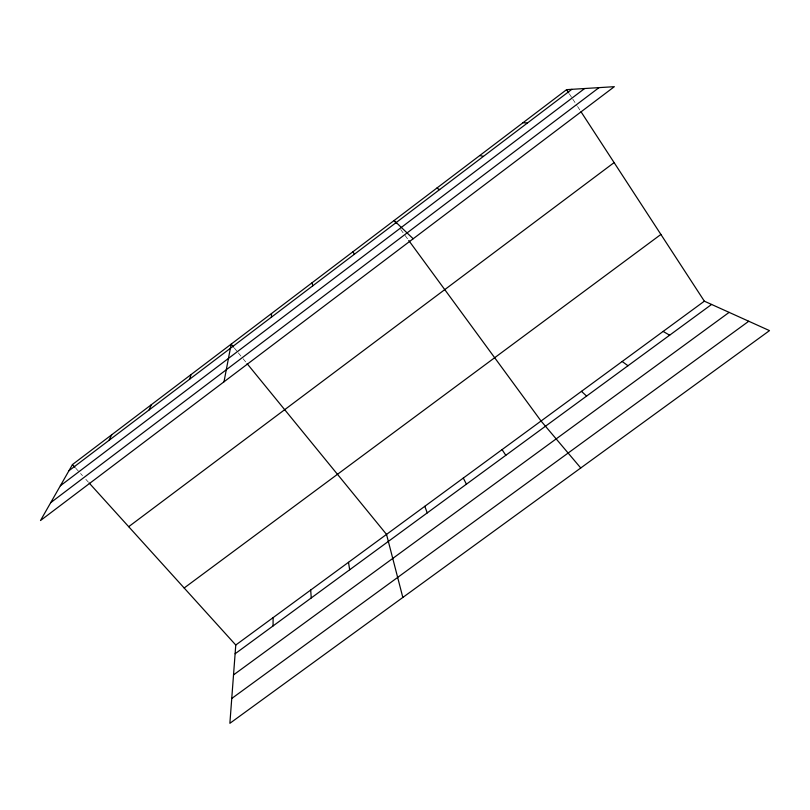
<?xml version="1.0" encoding="UTF-8"?>
<svg xmlns="http://www.w3.org/2000/svg" width="810" height="810" viewBox="0 0 810 810"><rect width="100%" height="100%" fill="white"/><g stroke="black" fill="none" stroke-linecap="round" stroke-linejoin="round"><path stroke-width="0.61" stroke-dasharray="4.05 3.04" d="M75.806 468.251L82.488 475.642M85.84 479.338L88.341 482.102M234.353 348.037L237.532 351.935M238.332 352.917L242.311 357.787M243.101 358.759L246.291 362.657M400.697 229.503L404.352 234.495M405.091 235.487L408.017 239.487M569.349 93.859L572.093 98.071M572.781 99.124L576.902 105.452M577.591 106.505L580.335 110.717"/><path stroke-width="1.21" d="M273.061 625.938L273.112 617.615M271.421 317.176L271.502 313.541M89.181 483.033L235.771 645.023L229.878 723.32L769.5 330.622L704.356 301.178L581.023 111.78M223.995 381.804L231.174 344.149L233.553 347.065M189.611 379.222L191.099 374.544M149.111 409.931L151.298 404.747M108.884 440.438L111.75 434.747M72.465 464.555L40.5 520.536L614.334 86.68L566.605 89.647L72.465 464.555L74.976 467.329M68.931 470.752L571.86 89.313M60.335 485.798L584.638 88.523M50.706 502.666L599.025 87.632M128.689 526.692L614.112 162.597M184.164 587.999L660.899 234.444M235.771 645.023L704.356 301.178M235.113 653.761L711.585 304.449M233.523 674.912L729.132 312.376M231.741 698.483L748.754 321.246M523.037 122.705L527.482 122.968M479.763 155.53L483.418 156.391M436.792 188.133L439.658 189.581M663.127 331.422L669.647 335.198M622.171 361.483L627.983 365.735M581.479 391.341L586.592 396.08M413.181 238.768L394.116 220.512L396.303 223.509M580.75 467.977L541.05 421.008L408.746 240.479M247.08 363.629L386.532 534.397L402.833 597.456M502.058 449.621L505.815 455.301M566.605 89.647L568.66 92.806M352.968 251.728L354.334 254.289M463.31 478.052L466.408 484.188M424.804 506.311L427.255 512.892M312.103 282.741L312.741 285.839M348.492 562.312L349.677 569.774M310.686 590.044L311.253 597.942"/></g></svg>
